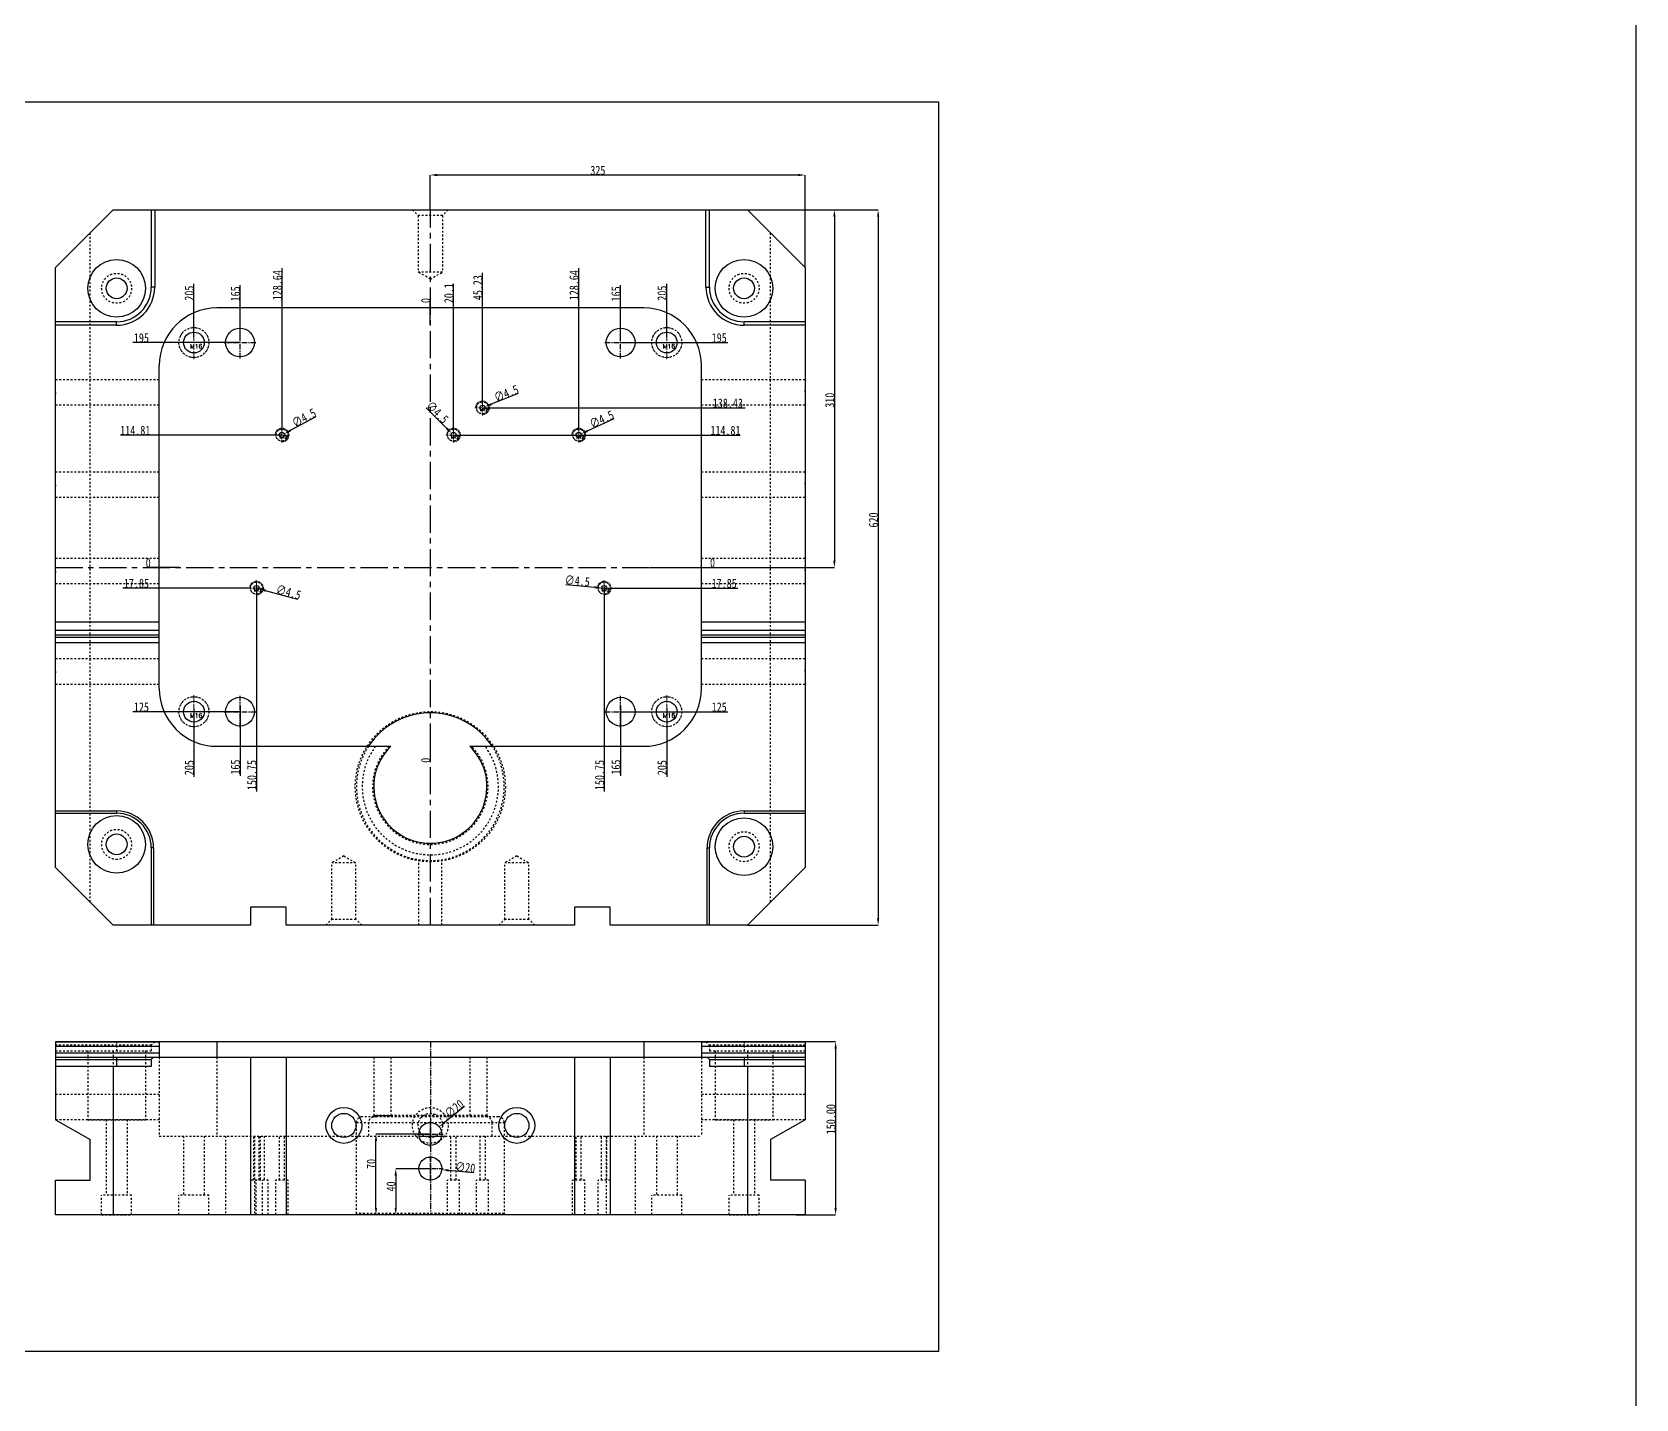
# Model space of a CAD drawing. Header units: millimetres. Extents: x 4797 to 6967, y -10922 to -3169.
# Drawn here: x 5577 to 6967, y -9185 to -8000 of the extents above; entities that cross this region are included whole.
import ezdxf

# ---------------------------------------------------------------- set-up
doc = ezdxf.new("R2010")
doc.units = ezdxf.units.MM
doc.header["$LTSCALE"] = 16.335
doc.header["$PDMODE"] = 3
doc.header["$PDSIZE"] = 0.3125
doc.linetypes.add('CENTER', pattern=[0.6, 0.375, -0.075, 0.075, -0.075])
doc.linetypes.add('HIDDEN', pattern=[0.2, 0.1, -0.1])
doc.layers.get('0').update_dxf_attribs({"linetype": 'CONTINUOUS'})
doc.layers.get('Defpoints').update_dxf_attribs({"linetype": 'CONTINUOUS'})
doc.layers.add('DEFAULT_2', color=8, linetype='HIDDEN')
doc.layers.add('screw', color=33, linetype='CONTINUOUS', lineweight=13)
doc.styles.get("Standard").update_dxf_attribs({"font": 'txt', "width": 0.8})
doc.styles.add('TXT', font='txt.shx', dxfattribs={"bigfont": 'gbcbig.shx'})
doc.dimstyles.new('ISO-25', dxfattribs={"dimtxt": 8, "dimasz": 6, "dimexe": 0, "dimexo": 0, "dimgap": 0, "dimtad": 1, "dimdsep": 46, "dimtxsty": 'Standard', "dimcen": 0, "dimclrd": 4, "dimclre": 4, "dimclrt": 6, "dimazin": 0, "dimtfac": 1, "dimtofl": 0, "dimtmove": 0, "dimatfit": 3, "dimfxl": 0, "dimarcsym": 0})

# ---------------------------------------------------------------- blocks, each defined once
blk = doc.blocks.new('*D141')
at = {"color": 4, "lineweight": -2}
for p, q in [((5922, -8985.5), (5892, -8985.5)), ((5892, -8991.5), (5892, -9019.5)), ((5918.5, -9025.5), (5892, -9025.5))]:
    blk.add_line(p, q, dxfattribs=at)
at = {"color": 4}
for points in [[(5891, -8991.5), (5893, -8991.5), (5892, -8985.5)], [(5891, -9019.5), (5893, -9019.5), (5892, -9025.5)]]:
    blk.add_solid(points, dxfattribs=at)
at = {"layer": 'Defpoints', "color": 0}
for p in [(5922, -8985.5), (5892, -9025.5), (5918.5, -9025.5)]:
    blk.add_point(p, dxfattribs=at)
at = {"color": 6, "insert": (5888, -9000.9), "char_height": 8, "attachment_point": 5, "rotation": 90}
blk.add_mtext('40', dxfattribs=at)
blk = doc.blocks.new('*D142')
at = {"color": 4, "lineweight": -2}
for p, q in [((5922, -8955.5), (5874.9, -8955.5)), ((5874.9, -9019.5), (5874.9, -8961.5)), ((5918.5, -9025.5), (5874.9, -9025.5))]:
    blk.add_line(p, q, dxfattribs=at)
at = {"color": 4}
for points in [[(5873.9, -8961.5), (5875.9, -8961.5), (5874.9, -8955.5)], [(5873.9, -9019.5), (5875.9, -9019.5), (5874.9, -9025.5)]]:
    blk.add_solid(points, dxfattribs=at)
at = {"layer": 'Defpoints', "color": 0}
for p in [(5874.9, -8955.5), (5922, -8955.5), (5918.5, -9025.5)]:
    blk.add_point(p, dxfattribs=at)
at = {"color": 6, "insert": (5870.9, -8981.4), "char_height": 8, "attachment_point": 5, "rotation": 90}
blk.add_mtext('70', dxfattribs=at)
blk = doc.blocks.new('*D143')
at = {"color": 4, "lineweight": -2}
blk.add_line((5959.8, -8989.1), (5937.9, -8987), dxfattribs=at)
at = {"color": 4}
blk.add_solid([(5938, -8986), (5937.8, -8988), (5932, -8986.4)], dxfattribs=at)
at = {"layer": 'Defpoints', "color": 0}
for p in [(5912.1, -8984.5), (5932, -8986.4)]:
    blk.add_point(p, dxfattribs=at)
at = {"color": 6, "insert": (5952.3, -8984.4), "char_height": 8, "attachment_point": 5, "rotation": 354.493}
blk.add_mtext('∅20', dxfattribs=at)
blk = doc.blocks.new('*D144')
at = {"color": 4, "lineweight": -2}
for p, q in [((6238.9, -8875.4), (6273.4, -8875.4)), ((6273.4, -8881.4), (6273.4, -9019.5)), ((6238.9, -9025.5), (6273.4, -9025.5))]:
    blk.add_line(p, q, dxfattribs=at)
at = {"color": 4}
for points in [[(6272.4, -8881.4), (6274.4, -8881.4), (6273.4, -8875.4)], [(6272.4, -9019.5), (6274.4, -9019.5), (6273.4, -9025.5)]]:
    blk.add_solid(points, dxfattribs=at)
at = {"layer": 'Defpoints', "color": 0}
for p in [(6238.9, -8875.4), (6238.9, -9025.5), (6273.4, -9025.5)]:
    blk.add_point(p, dxfattribs=at)
at = {"color": 6, "insert": (6269.4, -8942.6), "char_height": 8, "attachment_point": 5, "rotation": 90}
blk.add_mtext('150.00', dxfattribs=at)
blk = doc.blocks.new('*D121')
at = {"color": 4, "lineweight": -2}
for p, q in [((5922, -8154.4), (5922, -8124.2)), ((6241, -8124.2), (5928, -8124.2)), ((6247, -8204.4), (6247, -8124.2))]:
    blk.add_line(p, q, dxfattribs=at)
at = {"color": 4}
for points in [[(5928, -8123.2), (5928, -8125.2), (5922, -8124.2)], [(6241, -8123.2), (6241, -8125.2), (6247, -8124.2)]]:
    blk.add_solid(points, dxfattribs=at)
at = {"layer": 'Defpoints', "color": 0}
for p in [(5922, -8124.2), (5922, -8154.4), (6247, -8204.4)]:
    blk.add_point(p, dxfattribs=at)
at = {"color": 6, "insert": (6067.3, -8120.2), "char_height": 8, "attachment_point": 5}
blk.add_mtext('325', dxfattribs=at)
blk = doc.blocks.new('*D122')
at = {"color": 4, "lineweight": -2}
for p, q in [((6197, -8154.4), (6272.4, -8154.4)), ((6272.4, -8160.4), (6272.4, -8458.4)), ((6112.5, -8464.4), (6272.4, -8464.4))]:
    blk.add_line(p, q, dxfattribs=at)
at = {"color": 4}
for points in [[(6271.4, -8160.4), (6273.4, -8160.4), (6272.4, -8154.4)], [(6271.4, -8458.4), (6273.4, -8458.4), (6272.4, -8464.4)]]:
    blk.add_solid(points, dxfattribs=at)
at = {"layer": 'Defpoints', "color": 0}
for p in [(6197, -8154.4), (6112.5, -8464.4), (6272.4, -8464.4)]:
    blk.add_point(p, dxfattribs=at)
at = {"color": 6, "insert": (6268.4, -8319.4), "char_height": 8, "attachment_point": 5, "rotation": 90}
blk.add_mtext('310', dxfattribs=at)
blk = doc.blocks.new('*D123')
at = {"color": 4, "lineweight": -2}
for p, q in [((6197, -8154.4), (6310.3, -8154.4)), ((6310.3, -8160.4), (6310.3, -8768.4)), ((6197, -8774.4), (6310.3, -8774.4))]:
    blk.add_line(p, q, dxfattribs=at)
at = {"color": 4}
for points in [[(6309.3, -8160.4), (6311.3, -8160.4), (6310.3, -8154.4)], [(6309.3, -8768.4), (6311.3, -8768.4), (6310.3, -8774.4)]]:
    blk.add_solid(points, dxfattribs=at)
at = {"layer": 'Defpoints', "color": 0}
for p in [(6197, -8154.4), (6197, -8774.4), (6310.3, -8774.4)]:
    blk.add_point(p, dxfattribs=at)
at = {"color": 6, "insert": (6306.3, -8423.2), "char_height": 8, "attachment_point": 5, "rotation": 90}
blk.add_mtext('620', dxfattribs=at)
blk = doc.blocks.new('screw_m16_i')
at = {"layer": 'screw', "color": 1, "linetype": 'CENTER', "ltscale": 0.808571}
for p, q in [((0, -14.3), (0, 14.3)), ((-14.3, 0), (14.3, 0))]:
    blk.add_line(p, q, dxfattribs=at)
at = {"layer": 'screw', "color": 8, "linetype": 'HIDDEN', "ltscale": 0.808571}
blk.add_circle((0, 0), 13, dxfattribs=at)
at = {"layer": 'screw'}
blk.add_circle((0, 0), 9, dxfattribs=at)
at = {"layer": 'screw', "color": 6, "style": 'TXT'}
blk.add_text('M16', height=3.9, dxfattribs=at).set_placement((-3.38, -5.2))
blk = doc.blocks.new('screw_m12_g')
at = {"layer": 'screw', "color": 1, "linetype": 'CENTER', "ltscale": 0.373186}
for p, q in [((-6.6, 0), (6.6, 0)), ((0, -6.6), (0, 6.6))]:
    blk.add_line(p, q, dxfattribs=at)
at = {"layer": 'screw', "color": 33, "linetype": 'HIDDEN', "ltscale": 0.373186}
blk.add_circle((0, 0), 5.25, dxfattribs=at)
at = {"layer": 'screw', "color": 92, "linetype": 'HIDDEN', "ltscale": 0.373186}
blk.add_arc((0, 0), 6, 270, 180, dxfattribs=at)
at = {"layer": 'screw', "color": 6, "style": 'TXT'}
blk.add_text('M12', height=2.4, dxfattribs=at).set_placement((-2.04, -3))
blk = doc.blocks.new('*D134')
at = {"color": 4, "lineweight": -2}
blk.add_line((6081, -8335.6), (6058.1, -8346.1), dxfattribs=at)
at = {"color": 4}
blk.add_solid([(6057.7, -8345.2), (6058.6, -8347), (6052.7, -8348.6)], dxfattribs=at)
at = {"layer": 'Defpoints', "color": 0}
for p in [(6048.6, -8350.5), (6052.7, -8348.6)]:
    blk.add_point(p, dxfattribs=at)
at = {"color": 6, "insert": (6070.6, -8336), "char_height": 8, "attachment_point": 5, "rotation": 24.7716}
blk.add_mtext('∅4.5', dxfattribs=at)
blk = doc.blocks.new('*D135')
at = {"color": 4, "lineweight": -2}
blk.add_line((5998.3, -8313.7), (5974.9, -8322.9), dxfattribs=at)
at = {"color": 4}
blk.add_solid([(5974.5, -8322), (5975.3, -8323.9), (5969.3, -8325.1)], dxfattribs=at)
at = {"layer": 'Defpoints', "color": 0}
for p in [(5965.1, -8326.8), (5969.3, -8325.1)]:
    blk.add_point(p, dxfattribs=at)
at = {"color": 6, "insert": (5987.9, -8313.5), "char_height": 8, "attachment_point": 5, "rotation": 21.5957}
blk.add_mtext('∅4.5', dxfattribs=at)
blk = doc.blocks.new('*D136')
at = {"color": 4, "lineweight": -2}
blk.add_line((5918.5, -8325.9), (5936.3, -8343.8), dxfattribs=at)
at = {"color": 4}
blk.add_solid([(5937, -8343), (5935.6, -8344.5), (5940.5, -8348)], dxfattribs=at)
at = {"layer": 'Defpoints', "color": 0}
for p in [(5940.5, -8348), (5943.7, -8351.2)]:
    blk.add_point(p, dxfattribs=at)
at = {"color": 6, "insert": (5928.1, -8329.9), "char_height": 8, "attachment_point": 5, "rotation": 314.9747}
blk.add_mtext('∅4.5', dxfattribs=at)
blk = doc.blocks.new('*D137')
at = {"color": 4, "lineweight": -2}
blk.add_line((5822.8, -8333.7), (5800.6, -8345.7), dxfattribs=at)
at = {"color": 4}
blk.add_solid([(5800.2, -8344.8), (5801.1, -8346.5), (5795.4, -8348.5)], dxfattribs=at)
at = {"layer": 'Defpoints', "color": 0}
for p in [(5791.4, -8350.7), (5795.4, -8348.5)]:
    blk.add_point(p, dxfattribs=at)
at = {"color": 6, "insert": (5812.5, -8334.7), "char_height": 8, "attachment_point": 5, "rotation": 28.3945}
blk.add_mtext('∅4.5', dxfattribs=at)
blk = doc.blocks.new('*D138')
at = {"color": 4, "lineweight": -2}
blk.add_line((5807.2, -8492.2), (5779.2, -8484.5), dxfattribs=at)
at = {"color": 4}
blk.add_solid([(5779.5, -8483.5), (5778.9, -8485.4), (5773.4, -8482.9)], dxfattribs=at)
at = {"layer": 'Defpoints', "color": 0}
for p in [(5769.1, -8481.6), (5773.4, -8482.9)]:
    blk.add_point(p, dxfattribs=at)
at = {"color": 6, "insert": (5799, -8485.8), "char_height": 8, "attachment_point": 5, "rotation": 344.4946}
blk.add_mtext('∅4.5', dxfattribs=at)
blk = doc.blocks.new('*D139')
at = {"color": 4, "lineweight": -2}
blk.add_line((6039.5, -8479.1), (6064.6, -8481.5), dxfattribs=at)
at = {"color": 4}
blk.add_solid([(6064.6, -8480.5), (6064.5, -8482.5), (6070.5, -8482)], dxfattribs=at)
at = {"layer": 'Defpoints', "color": 0}
for p in [(6070.5, -8482), (6075, -8482.5)]:
    blk.add_point(p, dxfattribs=at)
at = {"color": 6, "insert": (6049.4, -8476), "char_height": 8, "attachment_point": 5, "rotation": 354.6034}
blk.add_mtext('∅4.5', dxfattribs=at)
blk = doc.blocks.new('*D94')
at = {"color": 4, "lineweight": -2}
blk.add_line((6139.9, -8464.4), (6168.3, -8464.4), dxfattribs=at)
at = {"layer": 'Defpoints', "color": 0}
for p in [(5922, -8464.4), (6139.9, -8464.4), (6165.1, -8464.4)]:
    blk.add_point(p, dxfattribs=at)
at = {"color": 6, "insert": (6166.7, -8460.4), "char_height": 8, "attachment_point": 5}
blk.add_mtext('0', dxfattribs=at)
blk = doc.blocks.new('*D108')
at = {"color": 4, "lineweight": -2}
blk.add_line((6079.4, -8482.2), (6188.5, -8482.2), dxfattribs=at)
at = {"layer": 'Defpoints', "color": 0}
for p in [(5922, -8464.4), (6079.4, -8482.2), (6165.1, -8482.2)]:
    blk.add_point(p, dxfattribs=at)
at = {"color": 6, "insert": (6176.8, -8478.2), "char_height": 8, "attachment_point": 5}
blk.add_mtext('17.85', dxfattribs=at)
blk = doc.blocks.new('*D109')
at = {"color": 4, "lineweight": -2}
blk.add_line((6087, -8589.4), (6180, -8589.4), dxfattribs=at)
at = {"layer": 'Defpoints', "color": 0}
for p in [(5922, -8464.4), (6087, -8589.4), (6165.1, -8589.4)]:
    blk.add_point(p, dxfattribs=at)
at = {"color": 6, "insert": (6172.5, -8585.4), "char_height": 8, "attachment_point": 5}
blk.add_mtext('125', dxfattribs=at)
blk = doc.blocks.new('*D110')
at = {"color": 4, "lineweight": -2}
blk.add_line((5942.1, -8349.6), (6190.7, -8349.6), dxfattribs=at)
at = {"layer": 'Defpoints', "color": 0}
for p in [(5942.1, -8349.6), (6165.1, -8349.6), (5922, -8464.4)]:
    blk.add_point(p, dxfattribs=at)
at = {"color": 6, "insert": (6177.9, -8345.6), "char_height": 8, "attachment_point": 5}
blk.add_mtext('114.81', dxfattribs=at)
blk = doc.blocks.new('*D111')
at = {"color": 4, "lineweight": -2}
blk.add_line((5967.2, -8326), (6194.9, -8326), dxfattribs=at)
at = {"layer": 'Defpoints', "color": 0}
for p in [(5967.2, -8326), (6165.1, -8326), (5922, -8464.4)]:
    blk.add_point(p, dxfattribs=at)
at = {"color": 6, "insert": (6180, -8322), "char_height": 8, "attachment_point": 5}
blk.add_mtext('138.43', dxfattribs=at)
blk = doc.blocks.new('*D112')
at = {"color": 4, "lineweight": -2}
blk.add_line((6087, -8269.4), (6180, -8269.4), dxfattribs=at)
at = {"layer": 'Defpoints', "color": 0}
for p in [(6087, -8269.4), (6165.1, -8269.4), (5922, -8464.4)]:
    blk.add_point(p, dxfattribs=at)
at = {"color": 6, "insert": (6172.5, -8265.4), "char_height": 8, "attachment_point": 5}
blk.add_mtext('195', dxfattribs=at)
blk = doc.blocks.new('*D95')
at = {"color": 4, "lineweight": -2}
blk.add_line((5922, -8253.9), (5922, -8231.4), dxfattribs=at)
at = {"layer": 'Defpoints', "color": 0}
for p in [(5922, -8234.6), (5922, -8253.9), (5922, -8464.4)]:
    blk.add_point(p, dxfattribs=at)
at = {"color": 6, "insert": (5918, -8233), "char_height": 8, "attachment_point": 5, "rotation": 90}
blk.add_mtext('0', dxfattribs=at)
blk = doc.blocks.new('*D113')
at = {"color": 4, "lineweight": -2}
blk.add_line((5942.1, -8346), (5942.1, -8218.6), dxfattribs=at)
at = {"layer": 'Defpoints', "color": 0}
for p in [(5942.1, -8234.6), (5942.1, -8346), (5922, -8464.4)]:
    blk.add_point(p, dxfattribs=at)
at = {"color": 6, "insert": (5938.1, -8226.6), "char_height": 8, "attachment_point": 5, "rotation": 90}
blk.add_mtext('20.1', dxfattribs=at)
blk = doc.blocks.new('*D114')
at = {"color": 4, "lineweight": -2}
blk.add_line((5967.2, -8322.7), (5967.2, -8209), dxfattribs=at)
at = {"layer": 'Defpoints', "color": 0}
for p in [(5967.2, -8234.6), (5967.2, -8322.7), (5922, -8464.4)]:
    blk.add_point(p, dxfattribs=at)
at = {"color": 6, "insert": (5963.2, -8221.8), "char_height": 8, "attachment_point": 5, "rotation": 90}
blk.add_mtext('45.23', dxfattribs=at)
blk = doc.blocks.new('*D115')
at = {"color": 4, "lineweight": -2}
blk.add_line((6050.7, -8345.7), (6050.7, -8204.8), dxfattribs=at)
at = {"layer": 'Defpoints', "color": 0}
for p in [(6050.7, -8234.6), (6050.7, -8345.7), (5922, -8464.4)]:
    blk.add_point(p, dxfattribs=at)
at = {"color": 6, "insert": (6046.7, -8219.7), "char_height": 8, "attachment_point": 5, "rotation": 90}
blk.add_mtext('128.64', dxfattribs=at)
blk = doc.blocks.new('*D116')
at = {"color": 4, "lineweight": -2}
blk.add_line((6087, -8264.9), (6087, -8219.7), dxfattribs=at)
at = {"layer": 'Defpoints', "color": 0}
for p in [(6087, -8234.6), (6087, -8264.9), (5922, -8464.4)]:
    blk.add_point(p, dxfattribs=at)
at = {"color": 6, "insert": (6083, -8227.2), "char_height": 8, "attachment_point": 5, "rotation": 90}
blk.add_mtext('165', dxfattribs=at)
blk = doc.blocks.new('*D117')
at = {"color": 4, "lineweight": -2}
blk.add_line((6127, -8264.6), (6127, -8218.6), dxfattribs=at)
at = {"layer": 'Defpoints', "color": 0}
for p in [(6127, -8234.6), (6127, -8264.6), (5922, -8464.4)]:
    blk.add_point(p, dxfattribs=at)
at = {"color": 6, "insert": (6123, -8226.6), "char_height": 8, "attachment_point": 5, "rotation": 90}
blk.add_mtext('205', dxfattribs=at)
blk = doc.blocks.new('*D96')
at = {"color": 4, "lineweight": -2}
blk.add_line((5922, -8611), (5922, -8633.1), dxfattribs=at)
at = {"layer": 'Defpoints', "color": 0}
for p in [(5922, -8464.4), (5922, -8611), (5922, -8629.9)]:
    blk.add_point(p, dxfattribs=at)
at = {"color": 6, "insert": (5918, -8631.5), "char_height": 8, "attachment_point": 5, "rotation": 90}
blk.add_mtext('0', dxfattribs=at)
blk = doc.blocks.new('*D118')
at = {"color": 4, "lineweight": -2}
blk.add_line((6072.8, -8481.3), (6072.8, -8658.7), dxfattribs=at)
at = {"layer": 'Defpoints', "color": 0}
for p in [(5922, -8464.4), (6072.8, -8481.3), (6072.8, -8629.9)]:
    blk.add_point(p, dxfattribs=at)
at = {"color": 6, "insert": (6068.8, -8644.3), "char_height": 8, "attachment_point": 5, "rotation": 90}
blk.add_mtext('150.75', dxfattribs=at)
blk = doc.blocks.new('*D119')
at = {"color": 4, "lineweight": -2}
blk.add_line((6087, -8584.4), (6087, -8644.9), dxfattribs=at)
at = {"layer": 'Defpoints', "color": 0}
for p in [(5922, -8464.4), (6087, -8584.4), (6087, -8629.9)]:
    blk.add_point(p, dxfattribs=at)
at = {"color": 6, "insert": (6083, -8637.4), "char_height": 8, "attachment_point": 5, "rotation": 90}
blk.add_mtext('165', dxfattribs=at)
blk = doc.blocks.new('*D120')
at = {"color": 4, "lineweight": -2}
blk.add_line((6127, -8586.2), (6127, -8645.9), dxfattribs=at)
at = {"layer": 'Defpoints', "color": 0}
for p in [(5922, -8464.4), (6127, -8586.2), (6127, -8629.9)]:
    blk.add_point(p, dxfattribs=at)
at = {"color": 6, "insert": (6123, -8637.9), "char_height": 8, "attachment_point": 5, "rotation": 90}
blk.add_mtext('205', dxfattribs=at)
blk = doc.blocks.new('*D97')
at = {"color": 4, "lineweight": -2}
blk.add_line((5704.2, -8464.4), (5675.8, -8464.4), dxfattribs=at)
at = {"layer": 'Defpoints', "color": 0}
for p in [(5679, -8464.4), (5704.2, -8464.4), (5922, -8464.4)]:
    blk.add_point(p, dxfattribs=at)
at = {"color": 6, "insert": (5677.4, -8460.4), "char_height": 8, "attachment_point": 5}
blk.add_mtext('0', dxfattribs=at)
blk = doc.blocks.new('*D98')
at = {"color": 4, "lineweight": -2}
blk.add_line((5764.7, -8482.2), (5655.5, -8482.2), dxfattribs=at)
at = {"layer": 'Defpoints', "color": 0}
for p in [(5922, -8464.4), (5679, -8482.2), (5764.7, -8482.2)]:
    blk.add_point(p, dxfattribs=at)
at = {"color": 6, "insert": (5667.2, -8478.2), "char_height": 8, "attachment_point": 5}
blk.add_mtext('17.85', dxfattribs=at)
blk = doc.blocks.new('*D99')
at = {"color": 4, "lineweight": -2}
blk.add_line((5757, -8589.4), (5664, -8589.4), dxfattribs=at)
at = {"layer": 'Defpoints', "color": 0}
for p in [(5922, -8464.4), (5679, -8589.4), (5757, -8589.4)]:
    blk.add_point(p, dxfattribs=at)
at = {"color": 6, "insert": (5671.5, -8585.4), "char_height": 8, "attachment_point": 5}
blk.add_mtext('125', dxfattribs=at)
blk = doc.blocks.new('*D100')
at = {"color": 4, "lineweight": -2}
for p, q in [((5691, -8349.6), (5653.4, -8349.6)), ((5703, -8349.6), (5691, -8349.6)), ((5793.4, -8349.6), (5703, -8349.6))]:
    blk.add_line(p, q, dxfattribs=at)
at = {"layer": 'Defpoints', "color": 0}
for p in [(5679, -8349.6), (5793.4, -8349.6), (5922, -8464.4)]:
    blk.add_point(p, dxfattribs=at)
at = {"color": 6, "insert": (5666.2, -8345.6), "char_height": 8, "attachment_point": 5}
blk.add_mtext('114.81', dxfattribs=at)
blk = doc.blocks.new('*D101')
at = {"color": 4, "lineweight": -2}
blk.add_line((5757, -8269.4), (5664, -8269.4), dxfattribs=at)
at = {"layer": 'Defpoints', "color": 0}
for p in [(5679, -8269.4), (5757, -8269.4), (5922, -8464.4)]:
    blk.add_point(p, dxfattribs=at)
at = {"color": 6, "insert": (5671.5, -8265.4), "char_height": 8, "attachment_point": 5}
blk.add_mtext('195', dxfattribs=at)
blk = doc.blocks.new('*D102')
at = {"color": 4, "lineweight": -2}
blk.add_line((5793.4, -8345.7), (5793.4, -8204.8), dxfattribs=at)
at = {"layer": 'Defpoints', "color": 0}
for p in [(5793.4, -8234.6), (5793.4, -8345.7), (5922, -8464.4)]:
    blk.add_point(p, dxfattribs=at)
at = {"color": 6, "insert": (5789.4, -8219.7), "char_height": 8, "attachment_point": 5, "rotation": 90}
blk.add_mtext('128.64', dxfattribs=at)
blk = doc.blocks.new('*D103')
at = {"color": 4, "lineweight": -2}
blk.add_line((5757, -8264.9), (5757, -8219.7), dxfattribs=at)
at = {"layer": 'Defpoints', "color": 0}
for p in [(5757, -8234.6), (5757, -8264.9), (5922, -8464.4)]:
    blk.add_point(p, dxfattribs=at)
at = {"color": 6, "insert": (5753, -8227.2), "char_height": 8, "attachment_point": 5, "rotation": 90}
blk.add_mtext('165', dxfattribs=at)
blk = doc.blocks.new('*D104')
at = {"color": 4, "lineweight": -2}
blk.add_line((5717, -8264.6), (5717, -8218.6), dxfattribs=at)
at = {"layer": 'Defpoints', "color": 0}
for p in [(5717, -8234.6), (5717, -8264.6), (5922, -8464.4)]:
    blk.add_point(p, dxfattribs=at)
at = {"color": 6, "insert": (5713, -8226.6), "char_height": 8, "attachment_point": 5, "rotation": 90}
blk.add_mtext('205', dxfattribs=at)
blk = doc.blocks.new('*D105')
at = {"color": 4, "lineweight": -2}
blk.add_line((5771.3, -8481.3), (5771.3, -8658.7), dxfattribs=at)
at = {"layer": 'Defpoints', "color": 0}
for p in [(5922, -8464.4), (5771.3, -8481.3), (5771.3, -8629.9)]:
    blk.add_point(p, dxfattribs=at)
at = {"color": 6, "insert": (5767.3, -8644.3), "char_height": 8, "attachment_point": 5, "rotation": 90}
blk.add_mtext('150.75', dxfattribs=at)
blk = doc.blocks.new('*D106')
at = {"color": 4, "lineweight": -2}
blk.add_line((5757, -8584.4), (5757, -8644.9), dxfattribs=at)
at = {"layer": 'Defpoints', "color": 0}
for p in [(5922, -8464.4), (5757, -8584.4), (5757, -8629.9)]:
    blk.add_point(p, dxfattribs=at)
at = {"color": 6, "insert": (5753, -8637.4), "char_height": 8, "attachment_point": 5, "rotation": 90}
blk.add_mtext('165', dxfattribs=at)
blk = doc.blocks.new('*D107')
at = {"color": 4, "lineweight": -2}
blk.add_line((5717, -8586.2), (5717, -8645.9), dxfattribs=at)
at = {"layer": 'Defpoints', "color": 0}
for p in [(5922, -8464.4), (5717, -8586.2), (5717, -8629.9)]:
    blk.add_point(p, dxfattribs=at)
at = {"color": 6, "insert": (5713, -8637.9), "char_height": 8, "attachment_point": 5, "rotation": 90}
blk.add_mtext('205', dxfattribs=at)
blk = doc.blocks.new('*D146')
at = {"color": 4, "lineweight": -2}
blk.add_line((5951.5, -8931.5), (5934.4, -8945.4), dxfattribs=at)
at = {"color": 4}
blk.add_solid([(5933.8, -8944.6), (5935.1, -8946.2), (5929.8, -8949.2)], dxfattribs=at)
at = {"layer": 'Defpoints', "color": 0}
for p in [(5929.8, -8949.2), (5914.2, -8961.8)]:
    blk.add_point(p, dxfattribs=at)
at = {"color": 6, "insert": (5942.8, -8933.5), "char_height": 8, "attachment_point": 5, "rotation": 39.031}
blk.add_mtext('∅20', dxfattribs=at)

msp = doc.modelspace()

# ---------------------------------------------------------------- linework, layer by layer
at = {"color": 7, "linetype": 'Continuous'}
for p, q in [((5597.015, -8204.395), (5647.015, -8154.395)), ((5647.015, -8154.395), (6197.015, -8154.395)), ((5680.015, -8154.395), (5680.015, -8221.396)), ((5683.009, -8154.395), (5683.009, -8221.396)), ((6161.021, -8221.396), (6161.021, -8154.395)), ((6164.015, -8221.396), (6164.015, -8154.395)), ((6197.015, -8154.395), (6247.015, -8204.395)), ((5597.015, -8724.395), (5597.015, -8204.395)), ((6247.015, -8204.395), (6247.015, -8724.395)), ((5683.009, -8221.396), (5680.015, -8221.396)), ((6161.021, -8221.396), (6164.015, -8221.396)), ((6107.015, -8239.395), (5737.015, -8239.395)), ((5650.015, -8251.396), (5597.015, -8251.396)), ((5650.015, -8254.39), (5597.015, -8254.39)), ((5650.015, -8254.39), (5650.015, -8251.396)), ((6247.015, -8251.396), (6194.015, -8251.396)), ((6194.015, -8254.39), (6194.015, -8251.396)), ((6247.015, -8254.39), (6194.015, -8254.39)), ((5687.015, -8569.394), (5687.015, -8289.395)), ((6157.015, -8569.394), (6157.015, -8289.395)), ((5687.015, -8511.92), (5597.015, -8511.92)), ((5687.015, -8518.998), (5597.015, -8518.998)), ((5687.015, -8523.195), (5597.015, -8523.195)), ((5597.015, -8524.689), (5687.015, -8524.689)), ((6247.015, -8511.92), (6157.015, -8511.92)), ((6247.015, -8518.998), (6157.015, -8518.998)), ((6247.015, -8523.195), (6157.015, -8523.195)), ((6157.015, -8524.689), (6247.015, -8524.689)), ((5597.015, -8529.518), (5687.015, -8529.518)), ((6157.015, -8529.518), (6247.015, -8529.518)), ((5737.015, -8619.394), (5887.681, -8619.394)), ((5956.35, -8619.394), (6107.015, -8619.394)), ((5597.015, -8675.395), (5650.015, -8675.395)), ((5597.015, -8677.395), (5650.015, -8677.395)), ((5650.015, -8675.395), (5650.015, -8677.395)), ((6194.015, -8675.395), (6247.015, -8675.395)), ((6194.015, -8675.395), (6194.015, -8677.395)), ((6194.015, -8677.395), (6247.015, -8677.395)), ((5680.015, -8707.395), (5680.015, -8774.395)), ((5682.015, -8707.395), (5680.015, -8707.395)), ((5682.015, -8707.395), (5682.015, -8774.395)), ((6162.015, -8707.395), (6164.015, -8707.395)), ((6162.015, -8774.395), (6162.015, -8707.395)), ((6164.015, -8774.395), (6164.015, -8707.395)), ((5647.015, -8774.395), (5597.015, -8724.395)), ((6247.015, -8724.395), (6197.015, -8774.395)), ((5797.015, -8758.895), (5766.015, -8758.895)), ((5766.015, -8758.895), (5766.015, -8774.395)), ((5797.015, -8774.395), (5797.015, -8758.895)), ((6078.015, -8758.895), (6047.015, -8758.895)), ((6047.015, -8758.895), (6047.015, -8774.395)), ((6078.015, -8774.395), (6078.015, -8758.895)), ((5766.015, -8774.395), (5647.015, -8774.395)), ((6047.015, -8774.395), (5797.015, -8774.395)), ((6197.015, -8774.395), (6078.015, -8774.395)), ((5597.015, -8875.444), (5597.015, -8943.027)), ((6247.015, -8875.444), (5597.015, -8875.444)), ((5687.015, -8875.893), (5597.015, -8875.893)), ((5687.015, -8879.559), (5597.015, -8879.559)), ((5597.015, -8885.133), (5687.015, -8885.133)), ((5687.015, -8875.444), (5687.015, -8888.839)), ((5737.015, -8875.426), (5737.015, -8888.839)), ((6107.015, -8875.426), (6107.015, -8888.839)), ((6157.015, -8875.444), (6157.015, -8888.839)), ((6247.015, -8875.893), (6157.015, -8875.893)), ((6247.015, -8879.559), (6157.015, -8879.559)), ((6157.015, -8885.133), (6247.015, -8885.133)), ((6247.015, -8875.444), (6247.015, -8943.027)), ((5597.015, -8888.839), (6247.015, -8888.839)), ((5597.015, -8890.839), (5680.015, -8890.839)), ((5680.015, -8896.839), (5597.015, -8896.839)), ((5647.015, -8896.839), (5647.015, -9025.461)), ((5650.015, -8888.839), (5650.015, -8896.839)), ((5682.015, -8888.839), (5680.015, -8890.839)), ((5680.015, -8890.839), (5680.015, -8896.839)), ((5766.015, -8888.839), (5766.015, -9025.461)), ((5797.015, -8888.839), (5797.015, -9025.461)), ((6047.015, -8888.839), (6047.015, -9025.461)), ((6078.015, -8888.839), (6078.015, -9025.461)), ((6164.015, -8890.839), (6162.015, -8888.839)), ((6164.015, -8890.839), (6247.015, -8890.839)), ((6164.015, -8890.839), (6164.015, -8896.839)), ((6247.015, -8896.839), (6164.015, -8896.839)), ((6194.015, -8888.839), (6194.015, -8896.839)), ((6197.015, -8896.839), (6197.015, -9025.461)), ((5597.015, -8943.027), (5627.015, -8960.348)), ((6247.015, -8943.027), (6217.015, -8960.348)), ((5627.015, -8995.439), (5627.015, -8960.348)), ((5912.294, -8957.185), (5931.735, -8957.185)), ((6217.015, -8960.348), (6217.015, -8995.439)), ((5597.015, -9025.458), (5597.015, -8995.439)), ((5597.015, -8995.439), (5627.015, -8995.439)), ((6247.015, -8995.439), (6217.015, -8995.439)), ((6247.015, -8995.439), (6247.015, -9025.458)), ((6247.015, -9025.458), (5597.015, -9025.458))]:
    msp.add_line(p, q, dxfattribs=at)
at = {"color": 1, "linetype": 'CENTER', "ltscale": 0.777472}
for p, q in [((5757.015, -8283.145), (5757.015, -8255.645)), ((6087.015, -8283.145), (6087.015, -8255.645)), ((5743.265, -8269.395), (5770.765, -8269.395)), ((6073.265, -8269.395), (6100.765, -8269.395)), ((5757.015, -8603.145), (5757.015, -8575.645)), ((6087.015, -8603.145), (6087.015, -8575.645)), ((5743.265, -8589.395), (5770.765, -8589.395)), ((6073.265, -8589.395), (6100.765, -8589.395))]:
    msp.add_line(p, q, dxfattribs=at)
at = {"color": 1, "linetype": 'CENTER', "ltscale": 0.84071}
msp.add_line((5922.015, -8875.444), (5922.015, -9025.458), dxfattribs=at)
at = {"color": 1, "linetype": 'CENTER', "ltscale": 0.621977}
for p, q in [((5911.015, -8955.46), (5933.015, -8955.46)), ((5922.015, -8966.46), (5922.015, -8944.46)), ((5922.015, -8996.46), (5922.015, -8974.46)), ((5911.015, -8985.46), (5933.015, -8985.46))]:
    msp.add_line(p, q, dxfattribs=at)
for points in [[(4797.07, -3168.686), (6967.359, -3168.686), (6967.359, -10921.762), (4797.07, -10921.762)], [(5212.378, -8060.844), (6362.76, -8060.844), (6362.76, -9144.009), (5212.378, -9144.009)]]:
    msp.add_lwpolyline(points, close=True)
at = {"color": 7, "linetype": 'Continuous'}
for centre, radius in [((5650.015, -8222.394), 25), ((6194.015, -8222.394), 25), ((5650.015, -8222.391), 9), ((6194.015, -8222.391), 9), ((5717.015, -8269.395), 9), ((5757.015, -8269.395), 12.5), ((6087.015, -8269.395), 12.5), ((6127.015, -8269.395), 9), ((5967.24, -8325.968), 2.25), ((5793.375, -8349.589), 2.25), ((5942.115, -8349.589), 2.25), ((6050.655, -8349.589), 2.25), ((5771.265, -8482.249), 2.25), ((6072.765, -8482.249), 2.25), ((5717.015, -8589.395), 9), ((5757.015, -8589.395), 12.5), ((6087.015, -8589.395), 12.5), ((6127.015, -8589.395), 9), ((5650.015, -8704.394), 25), ((6194.015, -8706.394), 25), ((5650.015, -8704.391), 9), ((6194.015, -8706.391), 9), ((5847.015, -8948.039), 15.499), ((5847.015, -8948.039), 10.5), ((5997.015, -8948.039), 15.499), ((5997.015, -8948.039), 10.5), ((5922.015, -8955.46), 10), ((5922.015, -8985.46), 10)]:
    msp.add_circle(centre, radius, dxfattribs=at)
for centre, radius, start, end in [((5650.015, -8221.396), 32.994, 270, 0), ((5650.015, -8221.396), 30, 270, 0), ((6194.015, -8221.396), 32.994, 180, 270), ((6194.015, -8221.396), 30, 180, 270), ((5737.015, -8289.395), 50, 90, 180), ((6107.015, -8289.395), 50, 0, 90), ((5737.015, -8569.394), 50, 180, 269.999999), ((6107.015, -8569.394), 50, 270.000001, 0), ((5922.015, -8654.399), 64.05, 33.134165, 146.865835), ((5922.015, -8654.395), 49.03, 134.449333, 45.550667), ((5650.015, -8707.395), 32, 0, 90), ((5650.015, -8707.395), 30, 0, 90), ((6194.015, -8707.395), 32, 90, 180), ((6194.015, -8707.395), 30, 90, 180)]:
    msp.add_arc(centre, radius, start, end, dxfattribs=at)
at = {"layer": 'DEFAULT_2', "color": 8, "linetype": 'HIDDEN'}
for p, q in [((5906.514, -8154.395), (5911.515, -8159.396)), ((5911.515, -8159.396), (5911.515, -8208.334)), ((5932.515, -8159.396), (5911.515, -8159.396)), ((5937.516, -8154.395), (5932.515, -8159.396)), ((5932.515, -8159.396), (5932.515, -8208.334)), ((5627.015, -8754.395), (5627.015, -8174.395)), ((6217.015, -8754.395), (6217.015, -8174.395)), ((5922.015, -8214.396), (5911.515, -8208.334)), ((5932.515, -8208.334), (5911.515, -8208.334)), ((5922.015, -8214.396), (5932.515, -8208.334)), ((5680.015, -8221.396), (5680.015, -8221.395)), ((6164.015, -8221.396), (6164.015, -8221.395)), ((5737.015, -8239.395), (5737.015, -8239.39)), ((6107.015, -8239.395), (6107.015, -8239.39)), ((5650.015, -8251.396), (5650.015, -8251.395)), ((6194.015, -8251.396), (6194.015, -8251.395)), ((5597.015, -8301.395), (5687.015, -8301.395)), ((5687.015, -8289.395), (5687.015, -8289.39)), ((6157.015, -8289.395), (6157.015, -8289.39)), ((6157.015, -8301.395), (6247.015, -8301.395)), ((5597.015, -8323.395), (5687.015, -8323.395)), ((6157.015, -8323.395), (6247.015, -8323.395)), ((5597.015, -8381.395), (5687.015, -8381.395)), ((6157.015, -8381.395), (6247.015, -8381.395)), ((5597.015, -8403.395), (5687.015, -8403.395)), ((6157.015, -8403.395), (6247.015, -8403.395)), ((5597.015, -8456.395), (5687.015, -8456.395)), ((6157.015, -8456.395), (6247.015, -8456.395)), ((5597.015, -8478.395), (5687.015, -8478.395)), ((6157.015, -8478.395), (6247.015, -8478.395)), ((5597.015, -8543.395), (5687.015, -8543.395)), ((6157.015, -8543.395), (6247.015, -8543.395)), ((5597.015, -8565.395), (5687.015, -8565.395)), ((6157.015, -8565.395), (6247.015, -8565.395)), ((5687.015, -8569.394), (5687.015, -8569.39)), ((6157.015, -8569.394), (6157.015, -8569.39)), ((5737.015, -8619.394), (5737.015, -8619.39)), ((5868.38, -8619.39), (5868.38, -8619.39)), ((5887.681, -8619.394), (5887.684, -8619.391)), ((5956.35, -8619.394), (5956.346, -8619.391)), ((5975.65, -8619.39), (5975.65, -8619.39)), ((6107.015, -8619.394), (6107.015, -8619.39)), ((5847.015, -8714.396), (5836.515, -8720.458)), ((5847.015, -8714.396), (5857.515, -8720.458)), ((5912.015, -8774.395), (5912.015, -8717.664)), ((5932.015, -8774.395), (5932.015, -8717.664)), ((5997.015, -8714.396), (5986.515, -8720.458)), ((5997.015, -8714.396), (6007.515, -8720.458)), ((5857.515, -8720.458), (5836.515, -8720.458)), ((5836.515, -8769.396), (5836.515, -8720.458)), ((5857.515, -8769.396), (5857.515, -8720.458)), ((6007.515, -8720.458), (5986.515, -8720.458)), ((5986.515, -8769.396), (5986.515, -8720.458)), ((6007.515, -8769.396), (6007.515, -8720.458)), ((5831.516, -8774.395), (5836.515, -8769.396)), ((5857.515, -8769.396), (5836.515, -8769.396)), ((5862.514, -8774.395), (5857.515, -8769.396)), ((5981.516, -8774.395), (5986.515, -8769.396)), ((6007.515, -8769.396), (5986.515, -8769.396)), ((6012.514, -8774.395), (6007.515, -8769.396)), ((5597.015, -8875.427), (5597.015, -8875.444)), ((5680.015, -8878.419), (5597.015, -8878.421)), ((5597.015, -8883.427), (5680.015, -8883.425)), ((5625.015, -8883.425), (5625.015, -8943.056)), ((5647.015, -8883.42), (5647.015, -8896.839)), ((5650.015, -8875.427), (5650.015, -8883.427)), ((5675.015, -8883.425), (5675.015, -8943.056)), ((5683.009, -8875.425), (5680.015, -8878.419)), ((5680.015, -8878.419), (5680.015, -8883.425)), ((5683.009, -8875.42), (5683.009, -8875.425)), ((6161.021, -8875.425), (6161.021, -8875.42)), ((6161.021, -8875.425), (6164.015, -8878.419)), ((6164.015, -8878.415), (6164.015, -8883.425)), ((6247.015, -8878.421), (6164.015, -8878.419)), ((6164.015, -8883.425), (6247.015, -8883.427)), ((6169.015, -8883.425), (6169.015, -8943.056)), ((6194.015, -8875.427), (6194.015, -8883.427)), ((6197.015, -8883.42), (6197.015, -8896.839)), ((6219.015, -8883.425), (6219.015, -8943.056)), ((6247.015, -8875.427), (6247.015, -8875.444)), ((5687.015, -8888.839), (5687.015, -8957.185)), ((5737.015, -8888.839), (5737.015, -8957.185)), ((5872.985, -8888.839), (5872.985, -8939.447)), ((5887.681, -8888.839), (5887.684, -8939.445)), ((5956.35, -8888.839), (5956.346, -8939.446)), ((5971.045, -8888.839), (5971.045, -8939.448)), ((6107.015, -8888.839), (6107.015, -8957.185)), ((6157.015, -8888.839), (6157.015, -8957.185)), ((5687.015, -8921.185), (5597.015, -8921.185)), ((6247.015, -8921.185), (6157.015, -8921.185)), ((5981.065, -8940.453), (5862.965, -8940.453)), ((5872.985, -8939.447), (5871.979, -8940.453)), ((5872.985, -8939.447), (5887.684, -8939.445)), ((5971.045, -8939.448), (5872.985, -8939.447)), ((5956.346, -8939.446), (5971.045, -8939.448)), ((5971.045, -8939.448), (5972.05, -8940.453)), ((5687.015, -8943.185), (5597.287, -8943.185)), ((5625.015, -8943.025), (5675.015, -8943.025)), ((5625.015, -8943.056), (5675.015, -8943.056)), ((5641.015, -8943.025), (5641.015, -9008.456)), ((5659.015, -8943.025), (5659.015, -9008.456)), ((5857.965, -8945.453), (5921.157, -8945.457)), ((5857.965, -9024.447), (5857.965, -8945.453)), ((5868.38, -8945.451), (5868.38, -8957.185)), ((5922.873, -8945.457), (5986.065, -8945.453)), ((5975.65, -8957.185), (5975.65, -8945.451)), ((5986.065, -8945.453), (5986.065, -9024.447)), ((6246.743, -8943.185), (6157.015, -8943.185)), ((6169.015, -8943.025), (6219.015, -8943.025)), ((6169.015, -8943.056), (6219.015, -8943.056)), ((6185.015, -8943.025), (6185.015, -9008.456)), ((6203.015, -8943.025), (6203.015, -9008.456)), ((5687.015, -8957.185), (5912.294, -8957.185)), ((5708.015, -8957.185), (5708.015, -9008.439)), ((5726.015, -8957.185), (5726.015, -9008.439)), ((5744.515, -8957.185), (5744.515, -9025.449)), ((5769.015, -8995.442), (5769.015, -8957.185)), ((5769.515, -8957.185), (5769.515, -9025.449)), ((5773.515, -8995.442), (5773.515, -8957.185)), ((5774.54, -8957.185), (5774.54, -8995.439)), ((5778.04, -8957.185), (5778.04, -8995.439)), ((5791.125, -8995.433), (5791.125, -8957.185)), ((5795.625, -8995.433), (5795.625, -8957.185)), ((5931.735, -8957.185), (6157.015, -8957.185)), ((5939.865, -8995.433), (5939.865, -8957.185)), ((5944.365, -8995.433), (5944.365, -8957.185)), ((5964.99, -8957.185), (5964.99, -8995.432)), ((5969.49, -8957.185), (5969.49, -8995.432)), ((6048.405, -8995.433), (6048.405, -8957.185)), ((6052.905, -8995.433), (6052.905, -8957.185)), ((6070.515, -8995.442), (6070.515, -8957.185)), ((6074.515, -8957.185), (6074.515, -9025.449)), ((6075.015, -8995.442), (6075.015, -8957.185)), ((6099.515, -8957.185), (6099.515, -9025.449)), ((6118.015, -8957.185), (6118.015, -9008.439)), ((6136.015, -8957.185), (6136.015, -9008.439)), ((5781.54, -8995.439), (5766.015, -8995.442)), ((5771.04, -9025.439), (5771.04, -8995.439)), ((5776.515, -9025.442), (5776.515, -8995.442)), ((5781.54, -9025.439), (5781.54, -8995.439)), ((5798.625, -8995.433), (5788.125, -8995.433)), ((5788.125, -9025.433), (5788.125, -8995.433)), ((5798.625, -9025.433), (5798.625, -8995.433)), ((5947.365, -8995.433), (5936.865, -8995.433)), ((5936.865, -9025.433), (5936.865, -8995.433)), ((5947.365, -9025.433), (5947.365, -8995.433)), ((5972.49, -8995.432), (5961.99, -8995.432)), ((5961.99, -9025.432), (5961.99, -8995.432)), ((5972.49, -9025.432), (5972.49, -8995.432)), ((6055.905, -8995.433), (6045.405, -8995.433)), ((6045.405, -9025.433), (6045.405, -8995.433)), ((6055.905, -9025.433), (6055.905, -8995.433)), ((6078.015, -8995.442), (6067.515, -8995.442)), ((6067.515, -9025.442), (6067.515, -8995.442)), ((5637.015, -9025.456), (5637.015, -9008.425)), ((5663.015, -9008.425), (5637.015, -9008.425)), ((5663.015, -9008.456), (5637.015, -9008.456)), ((5663.015, -9025.456), (5663.015, -9008.425)), ((5704.015, -9025.428), (5704.015, -9008.439)), ((5730.015, -9008.439), (5704.015, -9008.439)), ((5730.015, -9025.428), (5730.015, -9008.439)), ((6140.015, -9008.439), (6114.015, -9008.439)), ((6114.015, -9025.428), (6114.015, -9008.439)), ((6140.015, -9025.428), (6140.015, -9008.439)), ((6207.015, -9008.425), (6181.015, -9008.425)), ((6181.015, -9025.456), (6181.015, -9008.425)), ((6207.015, -9008.456), (6181.015, -9008.456)), ((6207.015, -9025.456), (6207.015, -9008.425)), ((5637.015, -9025.425), (5663.015, -9025.425)), ((5856.959, -9025.453), (5857.965, -9024.447)), ((5986.065, -9024.447), (5857.965, -9024.447)), ((5987.071, -9025.453), (5986.065, -9024.447)), ((6181.015, -9025.425), (6207.015, -9025.425)), ((5766.015, -9025.46), (5766.015, -9025.461)), ((5797.015, -9025.461), (5797.015, -9025.46)), ((6047.015, -9025.46), (6047.015, -9025.461))]:
    msp.add_line(p, q, dxfattribs=at)
at = {"layer": 'DEFAULT_2', "color": 1, "linetype": 'CENTER', "ltscale": 3.85626}
for p, q in [((5922.015, -8774.395), (5922.015, -8154.395)), ((5597.015, -8464.395), (6247.015, -8464.395))]:
    msp.add_line(p, q, dxfattribs=at)
at = {"layer": 'DEFAULT_2', "color": 8, "linetype": 'HIDDEN'}
for centre, radius in [((5650.015, -8222.386), 13), ((6194.015, -8222.386), 13), ((5717.015, -8269.395), 13), ((6127.015, -8269.395), 13), ((5967.24, -8325.97), 5.25), ((5793.375, -8349.587), 5.25), ((5942.115, -8349.587), 5.25), ((6050.655, -8349.587), 5.25), ((5771.265, -8482.247), 5.25), ((6072.765, -8482.247), 5.25), ((5717.015, -8589.395), 13), ((6127.015, -8589.395), 13), ((5922.015, -8654.395), 65.056), ((5650.015, -8704.386), 13), ((6194.015, -8706.386), 13), ((5922.015, -8948.039), 15.501), ((5922.015, -8948.039), 10.5)]:
    msp.add_circle(centre, radius, dxfattribs=at)
for centre, radius, start, end in [((5922.015, -8654.4), 64.05, 146.865835, 33.134165), ((5922.015, -8654.401), 59.05, 143.638044, 36.361956), ((5922.015, -8654.396), 50.036, 135.6041, 44.3959), ((5862.965, -8945.453), 5, 90, 180), ((5992.212, -9088.698), 182.215, 125.005397, 125.552714), ((5851.813, -9088.703), 182.222, 54.447293, 54.994121), ((5981.065, -8945.453), 5, 0, 90)]:
    msp.add_arc(centre, radius, start, end, dxfattribs=at)
for centre, start_param, end_param in [((5578.234, -8312.395), -0.16923168, 0.16923168), ((6265.795, -8312.395), 2.97236098, 3.31082433), ((5578.234, -8392.395), -0.16923168, 0.16923168), ((6265.795, -8392.395), 2.97236098, 3.31082433), ((5578.234, -8467.395), -0.16923168, 0.16923168), ((6265.795, -8467.395), 2.97236098, 3.31082433), ((5578.234, -8554.395), -0.16923168, 0.16923168), ((6265.795, -8554.395), 2.97236098, 3.31082433)]:
    msp.add_ellipse(centre, major_axis=(19.053, 0), ratio=0.57735027, start_param=start_param, end_param=end_param, dxfattribs=at)
for points, knots in [([(5872.429, -8940.731), (5871.896, -8940.883), (5870.86, -8941.316), (5869.537, -8942.362), (5868.608, -8943.779), (5868.38, -8944.897), (5868.38, -8945.451)], [0, 0, 0, 0, 0.25025083, 0.50037282, 0.75029011, 1, 1, 1, 1]), ([(5975.65, -8945.451), (5975.65, -8944.897), (5975.422, -8943.779), (5974.493, -8942.362), (5973.17, -8941.316), (5972.134, -8940.883), (5971.601, -8940.731)], [0, 0, 0, 0, 0.24970989, 0.49962718, 0.74974917, 1, 1, 1, 1])]:
    msp.add_open_spline(points, degree=3, knots=knots, dxfattribs=at)
for points in [[(5874.463, -8940.451), (5873.779, -8940.451), (5873.087, -8940.543), (5872.429, -8940.731)], [(5971.601, -8940.731), (5970.943, -8940.543), (5970.252, -8940.451), (5969.567, -8940.451)]]:
    msp.add_open_spline(points, degree=3, dxfattribs=at)

# ---------------------------------------------------------------- block references
at = {"layer": 'screw'}
for name, p in [('screw_m16_i', (5717.015, -8269.395)), ('screw_m16_i', (6127.015, -8269.395)), ('screw_m12_g', (5967.24, -8325.97)), ('screw_m12_g', (5793.375, -8349.589)), ('screw_m12_g', (5942.115, -8349.587)), ('screw_m12_g', (6050.655, -8349.589)), ('screw_m12_g', (5771.265, -8482.249)), ('screw_m12_g', (6072.765, -8482.249)), ('screw_m16_i', (5717.015, -8589.395)), ('screw_m16_i', (6127.015, -8589.395))]:
    msp.add_blockref(name, p, dxfattribs=at)

# ---------------------------------------------------------------- dimensions: what is measured, and where the dimension line sits
dim = msp.add_linear_dim(base=(5922.015, -8124.199), p1=(6247.015, -8204.395), p2=(5922.015, -8154.395), dimstyle='ISO-25', override={"dimfxl": 1.25})
dim.commit()
dim.dimension.update_dxf_attribs({"geometry": '*D121', "text_midpoint": (6067.307, -8124.199), "dimtype": 160})
for base, p1, p2, picture, middle in [((6272.407, -8464.395), (6197.015, -8154.395), (6112.478, -8464.395), '*D122', (6272.407, -8319.364)), ((6310.273, -8774.395), (6197.015, -8154.395), (6197.015, -8774.395), '*D123', (6310.273, -8423.153)), ((5874.931, -8955.46), (5918.456, -9025.458), (5922.015, -8955.46), '*D142', (5874.931, -8981.428)), ((5891.963, -9025.458), (5922.015, -8985.46), (5918.456, -9025.458), '*D141', (5891.963, -9000.875))]:
    dim = msp.add_linear_dim(base=base, p1=p1, p2=p2, angle=90, dimstyle='ISO-25', override={"dimfxl": 1.25})
    dim.commit()
    dim.dimension.update_dxf_attribs({"geometry": picture, "text_midpoint": middle, "dimtype": 160})
for feature_location, offset, dtype, origin, picture, middle in [((5793.375, -8345.708), (0, 111.079), 1, (5922.015, -8464.395), '*D102', (5789.375, -8219.696)), ((6050.655, -8345.708), (0, 111.079), 1, (5922.015, -8464.395), '*D115', (6046.655, -8219.696)), ((5717.015, -8264.557), (0, 29.927), 1, (5922.015, -8464.395), '*D104', (5713.015, -8226.63)), ((5757.015, -8264.851), (0, 30.221), 1, (5922.015, -8464.395), '*D103', (5753.015, -8227.163)), ((5967.239855525, -8322.747582031), (0, 88.118030521), 1, (5922.014855525, -8464.395145035), '*D114', (5963.239855525, -8221.82955151)), ((5942.115, -8346.03), (0, 111.4), 1, (5922.015, -8464.395), '*D113', (5938.115, -8226.63)), ((6127.015, -8264.557), (0, 29.927), 1, (5922.015, -8464.395), '*D117', (6123.015, -8226.63)), ((6087.015, -8264.851), (0, 30.221), 1, (5922.015, -8464.395), '*D116', (6083.015, -8227.163)), ((5922.014855525, -8253.940342805), (0, 19.310791295), 1, (5922.014855525, -8464.395145035), '*D95', (5918.014855525, -8233.02955151)), ((5757.015, -8269.395), (-78.04, 0), 0, (5922.015, -8464.395), '*D101', (5671.508, -8265.395)), ((6087.015, -8269.395), (78.04, 0), 0, (5922.015, -8464.395), '*D112', (6172.522, -8265.395)), ((5967.2399, -8325.9696), (197.8151, 0), 0, (5922.0149, -8464.3951), '*D111', (6179.9883, -8321.9696)), ((5793.375, -8349.589), (-114.4, 0.003), 0, (5922.015, -8464.395), '*D100', (5666.175, -8345.587)), ((5942.115, -8349.587), (222.94, 0), 0, (5922.015, -8464.395), '*D110', (6177.855, -8345.587)), ((5704.167725652, -8464.395145035), (-25.192949759, 0), 0, (5922.014855525, -8464.395145035), '*D97', (5677.374775893, -8460.395145035)), ((6139.861985398, -8464.395145035), (25.192949759, 0), 0, (5922.014855525, -8464.395145035), '*D94', (6166.654935157, -8460.395145035)), ((5764.665, -8482.249), (-85.69, 0), 0, (5922.015, -8464.395), '*D98', (5667.241, -8478.249)), ((5757.015, -8589.395), (-78.04, 0), 0, (5922.015, -8464.395), '*D99', (5671.508, -8585.395)), ((5717.015, -8586.213), (0, -43.707), 1, (5922.015, -8464.395), '*D107', (5713.015, -8637.92)), ((5757.015, -8584.424), (0, -45.496), 1, (5922.015, -8464.395), '*D106', (5753.015, -8637.386)), ((5771.265, -8481.273), (0, -148.646), 1, (5922.015, -8464.395), '*D105', (5767.265, -8644.32)), ((5922.014855525, -8610.96670197), (0, -18.952953592), 1, (5922.014855525, -8464.395145035), '*D96', (5918.014855525, -8631.519655562)), ((6079.365, -8482.249), (85.69, 0), 0, (5922.015, -8464.395), '*D108', (6176.788, -8478.249)), ((6087.015, -8589.395), (78.04, 0), 0, (5922.015, -8464.395), '*D109', (6172.522, -8585.395)), ((6072.765, -8481.273), (0, -148.646), 1, (5922.015, -8464.395), '*D118', (6068.765, -8644.32)), ((6087.015, -8584.424), (0, -45.496), 1, (5922.015, -8464.395), '*D119', (6083.015, -8637.386)), ((6127.015, -8586.213), (0, -43.707), 1, (5922.015, -8464.395), '*D120', (6123.015, -8637.92))]:
    dim = msp.add_ordinate_dim(feature_location=feature_location, offset=offset, dtype=dtype, origin=origin, dimstyle='ISO-25', override={"dimfxl": 1.25})
    dim.commit()
    dim.dimension.update_dxf_attribs({"geometry": picture, "text_midpoint": middle})
for p1, p2, picture, middle in [((5965.148, -8326.796), (5969.332, -8325.14), '*D135', (5987.943, -8313.47)), ((5791.396, -8350.659), (5795.354, -8348.519), '*D137', (5812.453, -8334.729)), ((5943.705, -8351.181), (5940.525, -8347.998), '*D136', (5928.087, -8329.89)), ((6048.612, -8350.532), (6052.698, -8348.647), '*D134', (6070.634, -8335.964)), ((6075.005, -8482.461), (6070.525, -8482.038), '*D139', (6049.397, -8476.024)), ((5914.247, -8961.758), (5929.783, -8949.163), '*D146', (5942.8, -8933.461)), ((5912.061, -8984.501), (5931.969, -8986.42), '*D143', (5952.26, -8984.358))]:
    dim = msp.add_diameter_dim_2p(p1=p1, p2=p2, dimstyle='ISO-25', override={"dimfxl": 1.25})
    dim.commit()
    dim.dimension.update_dxf_attribs({"geometry": picture, "text_midpoint": middle})
dim = msp.add_diameter_dim_2p(p1=(5769.097, -8481.648), p2=(5773.433, -8482.851), dimstyle='ISO-25', override={"dimfxl": 1.25})
dim.commit()
dim.dimension.update_dxf_attribs({"geometry": '*D138', "text_midpoint": (5797.923, -8489.645), "dimtype": 163})
dim = msp.add_linear_dim(base=(6273.378, -9025.458), p1=(6238.917, -8875.444), p2=(6238.917, -9025.458), angle=90, text='150.00', dimstyle='ISO-25', override={"dimfxl": 1.25})
dim.commit()
dim.dimension.update_dxf_attribs({"geometry": '*D144', "text_midpoint": (6273.378, -8942.598), "dimtype": 160})

doc.saveas('drawing.dxf')
